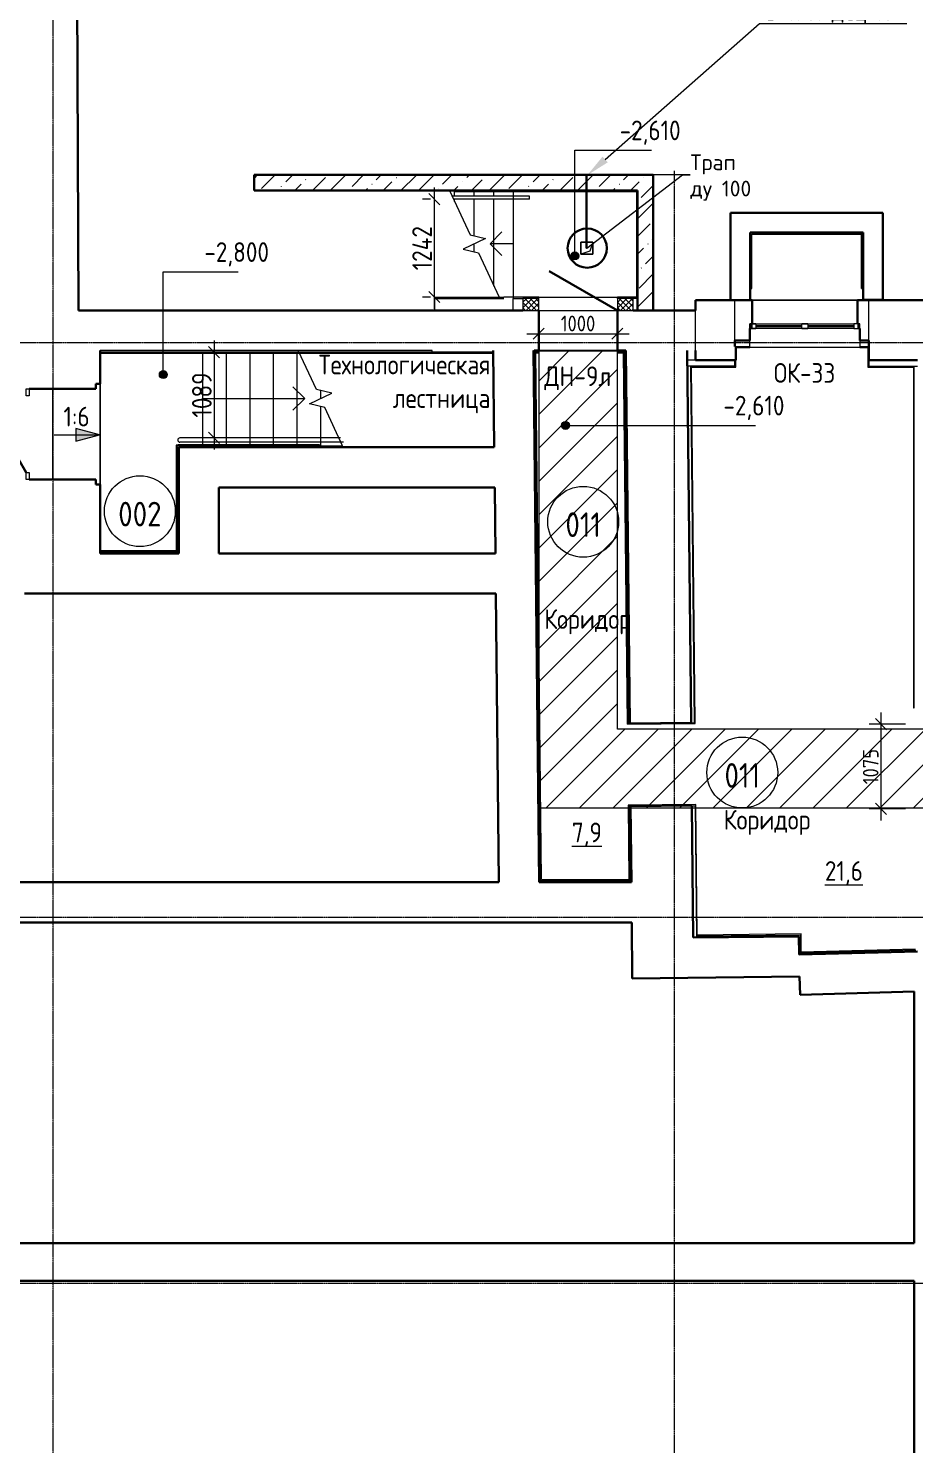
# Model space of a CAD drawing. Header units: millimetres. Extents: x 504091 to 2165846, y 135022 to 442887.
# Drawn here: x 1517966 to 1529232, y 311933 to 329921 of the extents above; entities that cross this region are included whole.
import ezdxf
from ezdxf import colors
from ezdxf.entities.mleader import LeaderData, LeaderLine
from ezdxf.math import Vec2, Vec3

# ---------------------------------------------------------------- set-up
doc = ezdxf.new("R2010")
doc.units = ezdxf.units.MM
doc.linetypes.add('ADSK_Линия сетки', pattern=[25, 20, -2.5, 0, -2.5])
doc.linetypes.add('осеваяX2', pattern=[4, 2.5, -0.5, 0.5, -0.5])
doc.layers.get('Defpoints').update_dxf_attribs({"color": 255})
for name, color, linetype, lineweight in [('!К1', 32, 'Continuous', 30), ('_ Окна', 7, 'Continuous', 30), ('Аннотация', 7, 'Continuous', 9), ('Выноски ВК', 7, 'Continuous', 0), ('Двери', 7, 'Continuous', 20), ('Лестницы', 7, 'Continuous', 18), ('Марки дверей', 7, 'Continuous', 20), ('Марки окон', 7, 'Continuous', 20), ('Марки помещений', 7, 'Continuous', 20), ('Обобщенные модели', 7, 'Continuous', 18), ('Ограждение', 7, 'Continuous', 18), ('Окна', 7, 'Continuous', 18), ('Оси', 165, 'осеваяX2', 13), ('отметки', 7, 'Continuous', 20), ('Пандусы', 7, 'Continuous', 18), ('Перекрытие', 7, 'Continuous', 18), ('размеры', 7, 'Continuous', 9), ('Стены внутренние', 7, 'Continuous', 18), ('Стены наружные', 7, 'Continuous', 18), ('Стены несущие', 7, 'Continuous', 30), ('Стены отделка', 7, 'Continuous', 30), ('Стены штриховка', 7, 'Continuous', 18), ('Стрелки вверх', 7, 'Continuous', 18), ('Узлы', 7, 'Continuous', 18)]:
    doc.layers.add(name, color=color, linetype=linetype, lineweight=lineweight)
doc.layers.add('Линии', color=7, linetype='Continuous', lineweight=9, true_color=0x00a600)
doc.layers.add('Штриховка', color=252, linetype='Continuous')
doc.styles.add('GOST Common', font='GOST_Common.ttf', dxfattribs={"width": 0.9, "height": 350})
doc.styles.add('GOST Common_1', font='GOST_Common.ttf', dxfattribs={"width": 0.9, "height": 250})
doc.styles.add('GOST Common_2', font='GOST_Common.ttf', dxfattribs={"width": 0.9, "height": 200})
doc.styles.add('GOST Common_4', font='GOST_Common.ttf', dxfattribs={"width": 0.9, "height": 200})
doc.styles.add('PDF ISOCPEUR', font='isocpeur.ttf')
doc.dimstyles.new('ADSK_Основной_2_5_мм_Округление_до_1_мм', dxfattribs={"dimscale": 304.8, "dimtxt": 251.428749, "dimasz": 0.463911, "dimexe": 0.492126, "dimexo": 0.492126, "dimgap": 0.098425, "dimtad": 1, "dimdec": 0, "dimdsep": 46, "dimtxsty": 'GOST Common_1', "dimblk1": 'OBLIQUE', "dimblk2": 'OBLIQUE', "dimsah": 1, "dimcen": 0.09, "dimdle": 0.492126, "dimazin": 2, "dimtfac": 1, "dimtdec": 4, "dimtix": 1, "dimtmove": 0, "dimatfit": 3, "dimfxl": 0, "dimtvp": 1, "dimtolj": 1, "dimtzin": 0, "dimlwd": 20, "dimlwe": 20, "dimarcsym": 0})
doc.dimstyles.new('ADSK_Основной_2_мм', dxfattribs={"dimscale": 304.8, "dimtxt": 201.142999, "dimasz": 0.463911, "dimexe": 0.492126, "dimexo": 0.492126, "dimgap": 0.098425, "dimtad": 1, "dimrnd": 0.01, "dimdsep": 46, "dimtxsty": 'GOST Common_4', "dimblk1": 'OBLIQUE', "dimblk2": 'OBLIQUE', "dimsah": 1, "dimcen": 0.09, "dimdle": 0.492126, "dimazin": 2, "dimtfac": 1, "dimtdec": 4, "dimtix": 1, "dimtmove": 0, "dimatfit": 3, "dimfxl": 0, "dimtvp": 1, "dimtolj": 1, "dimtzin": 0, "dimlwd": 20, "dimlwe": 20, "dimarcsym": 0})
pattern_1 = [(45, (1487730.53, 305686.97), (84.18955, 308.69595), [396.875, -79.375, 3.353, -76.022])]
pattern_2 = [(45, (1487730.527, 305686.97), (-35.35534, 35.35534), []), (135, (1487730.527, 305686.97), (-35.35534, -35.35534), [])]

# ---------------------------------------------------------------- blocks, each defined once
blk = doc.blocks.new('GM_Отверстие прямоугольное _в плите_ - Отверстие-1400855-План 1-го этажа')
at = {"layer": 'Обобщенные модели'}
for p, q in [((-75, -75), (-75, 75)), ((-75, 75), (75, 75)), ((75, 75), (-75, 75)), ((-75, 75), (-75, -75)), ((-75, -75), (-37.5, 37.5)), ((-37.5, 37.5), (75, 75)), ((75, 75), (75, -75)), ((75, -75), (75, 75)), ((75, -75), (-75, -75)), ((-75, -75), (75, -75))]:
    blk.add_line(p, q, dxfattribs=at)
for start, end in [(360, 180), (180, 360), (60, 165), (300, 360), (195, 270)]:
    blk.add_arc((0, 0), 2.5, start, end, dxfattribs=at)
blk = doc.blocks.new('_None')
blk = doc.blocks.new('АС_Дверь_Однопольная_Алюминиевая - 1150х2200 алюм ост EIW30 Д12п-6524472-План подвала')
at = {"layer": 'Двери'}
for p, q in [((-450, -420), (-363, -420)), ((-450, -460), (-450, -420)), ((-363, -460), (-450, -460)), ((-363, -420), (-363, -460)), ((613, -420), (700, -420)), ((613, -460), (613, -420)), ((700, -460), (613, -460)), ((700, -420), (700, -460))]:
    blk.add_line(p, q, dxfattribs=at)
at = {"layer": 'Двери', "lineweight": 30}
blk.add_line((613, -460), (-232, -948), dxfattribs=at)
blk = doc.blocks.new('AC_Дверь_Однопольная_Стальная - 1000х2080h ДН-9л-2715197-План подвала')
at = {"layer": 'Двери', "lineweight": 30}
blk.add_line((500, 255), (-366, 755), dxfattribs=at)
blk = doc.blocks.new('окна_rehau_двупольное - 1360х1320Н ОК33-3751932-План подвала')
at = {"layer": '_ Окна', "lineweight": 18}
for p, q in [((-700, -105), (-700, -45)), ((-700, -45), (-624, -45)), ((-624, -105), (-700, -105)), ((-624, -45), (-624, -105)), ((-38, -105), (-38, -45)), ((-38, -45), (38, -45)), ((38, -105), (-38, -105)), ((38, -45), (38, -105)), ((624, -45), (624, -105)), ((700, -45), (624, -45)), ((624, -105), (700, -105)), ((700, -105), (700, -45))]:
    blk.add_line(p, q, dxfattribs=at)
at = {"layer": '_ Окна'}
for p, q in [((-680, -105), (-680, -45)), ((-624, -75), (-38, -75)), ((38, -75), (624, -75)), ((680, -105), (680, -45))]:
    blk.add_line(p, q, dxfattribs=at)
at = {"layer": 'Окна'}
for p, q in [((-700, -45), (-700, -105)), ((-624, -45), (-700, -45)), ((-700, -105), (-624, -105)), ((-624, -45), (-38, -45)), ((-38, -105), (-624, -105)), ((38, -45), (-38, -45)), ((-38, -105), (38, -105)), ((38, -45), (624, -45)), ((624, -105), (38, -105)), ((700, -45), (624, -45)), ((624, -105), (700, -105)), ((700, -105), (700, -45))]:
    blk.add_line(p, q, dxfattribs=at)
blk = doc.blocks.new('Тип верхнего поручня - Верхний поручень_Внутренний_-6935785-План подвала')
at = {"layer": 'Ограждение'}
for p, q in [((35622, 22104), (35640, 22064)), ((36391, 22104), (35622, 22104)), ((36391, 22064), (35640, 22064)), ((36422, 22104), (36391, 22104)), ((36422, 22064), (36391, 22064)), ((36604, 22104), (36422, 22104)), ((36604, 22064), (36422, 22064)), ((36604, 22064), (36604, 22104))]:
    blk.add_line(p, q, dxfattribs=at)
blk = doc.blocks.new('Тип перил - Перила_Внутренний_-6935798-План подвала')
at = {"layer": 'Ограждение'}
for p, q in [((35622, 22104), (35640, 22064)), ((36404, 22104), (35622, 22104)), ((36404, 22064), (35640, 22064)), ((36404, 22064), (36404, 22104))]:
    blk.add_line(p, q, dxfattribs=at)
blk = doc.blocks.new('_Oblique')
at = {"color": 0, "linetype": 'ByBlock', "lineweight": -2}
blk.add_line((-0.5, -0.5), (0.5, 0.5), dxfattribs=at)
blk = doc.blocks.new('*D4248')
at = {"layer": 'Defpoints', "color": 0, "lineweight": 20, "transparency": 16777216}
for p in [(1524453, 326142), (1525453, 326142), (1525453, 326042)]:
    blk.add_point(p, dxfattribs=at)
at = {"layer": 'размеры', "color": 0, "lineweight": 20, "transparency": 16777216}
for p, q in [((1524303, 326042), (1525603, 326042)), ((1524453, 325992), (1524453, 325892)), ((1525453, 325992), (1525453, 325892))]:
    blk.add_line(p, q, dxfattribs=at)
at = {"layer": 'размеры', "color": 0, "lineweight": 20, "transparency": 16777216, "xscale": 141.4, "yscale": 141.4, "zscale": 141.4, "rotation": 180}
blk.add_blockref('_Oblique', (1524453, 326042), dxfattribs=at)
at = {"layer": 'размеры', "color": 0, "lineweight": 20, "transparency": 16777216, "xscale": 141.4, "yscale": 141.4, "zscale": 141.4}
blk.add_blockref('_Oblique', (1525453, 326042), dxfattribs=at)
at = {"layer": 'размеры', "color": 0, "lineweight": 20, "transparency": 16777216, "insert": (1524953, 326172), "char_height": 200, "width": 560.47, "attachment_point": 5, "style": 'GOST Common_4'}
blk.add_mtext('\\A1;1000', dxfattribs=at)
blk = doc.blocks.new('*D4249')
at = {"layer": 'Defpoints', "color": 0, "lineweight": 20, "transparency": 16777216}
for p in [(1529267, 321083), (1528803, 320008), (1529267, 320008)]:
    blk.add_point(p, dxfattribs=at)
at = {"layer": 'размеры', "color": 0, "lineweight": 20, "transparency": 16777216}
for p, q in [((1528803, 321233), (1528803, 319858)), ((1529117, 321083), (1528653, 321083)), ((1529117, 320008), (1528653, 320008))]:
    blk.add_line(p, q, dxfattribs=at)
at = {"layer": 'размеры', "color": 0, "lineweight": 20, "transparency": 16777216, "xscale": 141.4, "yscale": 141.4, "zscale": 141.4}
for p, rotation in [((1528803, 321083), 90), ((1528803, 320008), 270)]:
    blk.add_blockref('_Oblique', p, dxfattribs=dict(at, rotation=rotation))
at = {"layer": 'размеры', "color": 0, "lineweight": 20, "transparency": 16777216, "insert": (1528673, 320545), "char_height": 200, "width": 560.47, "attachment_point": 5, "rotation": 90, "style": 'GOST Common_4'}
blk.add_mtext('\\A1;1075', dxfattribs=at)
blk = doc.blocks.new('*D4277')
at = {"layer": 'Defpoints', "color": 0, "lineweight": 20, "transparency": 16777216}
for p in [(1520427, 325808), (1520327, 324720), (1520427, 324720)]:
    blk.add_point(p, dxfattribs=at)
at = {"layer": 'размеры', "color": 0, "lineweight": 20, "transparency": 16777216}
for p, q in [((1520327, 325958), (1520327, 324570)), ((1520277, 325808), (1520177, 325808)), ((1520277, 324720), (1520177, 324720))]:
    blk.add_line(p, q, dxfattribs=at)
at = {"layer": 'размеры', "color": 0, "lineweight": 20, "transparency": 16777216, "xscale": 141.4, "yscale": 141.4, "zscale": 141.4}
for p, rotation in [((1520327, 325808), 90), ((1520327, 324720), 270)]:
    blk.add_blockref('_Oblique', p, dxfattribs=dict(at, rotation=rotation))
at = {"layer": 'размеры', "color": 0, "lineweight": 20, "transparency": 16777216, "insert": (1520172, 325264), "char_height": 250, "width": 700.59, "attachment_point": 5, "rotation": 90, "style": 'GOST Common_1'}
blk.add_mtext('\\A1;1089', dxfattribs=at)
blk = doc.blocks.new('*D4278')
at = {"layer": 'Defpoints', "color": 0, "lineweight": 20, "transparency": 16777216}
for p in [(1523226, 327751), (1523126, 326508), (1523226, 326508)]:
    blk.add_point(p, dxfattribs=at)
at = {"layer": 'размеры', "color": 0, "lineweight": 20, "transparency": 16777216}
for p, q in [((1523126, 327901), (1523126, 326358)), ((1523076, 327751), (1522976, 327751)), ((1523076, 326508), (1522976, 326508))]:
    blk.add_line(p, q, dxfattribs=at)
at = {"layer": 'размеры', "color": 0, "lineweight": 20, "transparency": 16777216, "xscale": 141.4, "yscale": 141.4, "zscale": 141.4}
for p, rotation in [((1523126, 327751), 90), ((1523126, 326508), 270)]:
    blk.add_blockref('_Oblique', p, dxfattribs=dict(at, rotation=rotation))
at = {"layer": 'размеры', "color": 0, "lineweight": 20, "transparency": 16777216, "insert": (1522971, 327129), "char_height": 250, "width": 726.16, "attachment_point": 5, "rotation": 90, "style": 'GOST Common_1'}
blk.add_mtext('\\A1;1242', dxfattribs=at)
blk = doc.blocks.new('оси')
at = {"layer": 'Оси', "linetype": 'ADSK_Линия сетки'}
for p, q in [((37050, -2196.5), (37050, 46378)), ((44950, -2540.7), (44950, 24580.2)), ((-3614.3, 22400), (62615.4, 22400)), ((-3614.3, 15100), (62615.4, 15100)), ((-3614.3, 10450), (62615.4, 10450))]:
    blk.add_line(p, q, dxfattribs=at)

msp = doc.modelspace()

# ---------------------------------------------------------------- hatches: boundary and pattern name
at = {"layer": 'отметки'}
h = msp.add_hatch(color=256, dxfattribs=at)
edge = h.paths.add_edge_path()
edge.add_arc((1524912.4155, 327030.7946), 50, 0, 360)
h = msp.add_hatch(color=256, dxfattribs=at)
edge = h.paths.add_edge_path()
edge.add_arc((1519681.2892, 325523.2881), 50, 0, 360)
h = msp.add_hatch(color=256, dxfattribs=at)
edge = h.paths.add_edge_path()
edge.add_arc((1524793.6144, 324877.4848), 50, 0, 360)
at = {"layer": 'размеры'}
msp.add_hatch(color=256, dxfattribs=at).paths.add_polyline_path([(1518869.8339, 324758.1908), (1518569.8339, 324838.5756), (1518569.8339, 324677.806)])
at = {"layer": 'Стены внутренние', "lineweight": 9}
h = msp.add_hatch(dxfattribs=at)
h.set_pattern_fill('FP_6', color=256, style=0, pattern_type=2)
h.set_pattern_definition(pattern_1)
h.paths.add_polyline_path([(1524134.8976, 327860.513), (1525909.8976, 327860.513), (1525909.8976, 328060.513), (1520834.8976, 328060.513), (1520834.8976, 327860.513)])
h = msp.add_hatch(dxfattribs=at)
h.set_pattern_fill('FP_6', color=256, style=0, pattern_type=2)
h.set_pattern_definition(pattern_1)
h.paths.add_polyline_path([(1525909.8976, 327191.6533), (1525909.8976, 327860.513), (1525709.8976, 327860.513), (1525709.8976, 327191.6533)])
h = msp.add_hatch(dxfattribs=at)
h.set_pattern_fill('FP_7', color=256, style=0, pattern_type=2)
h.set_pattern_definition([(45, (1487730.53, 305686.97), (84.19025, 308.69666), [396.875, -79.375, 3.353, -76.022])])
h.paths.add_polyline_path([(1525709.8976, 326338.2899), (1525909.8976, 326338.2899), (1525909.8976, 327191.6533), (1525709.8976, 327191.6533), (1525709.8976, 326488.2899)])
at = {"layer": 'Стены наружные', "true_color": 0x6b6b6b}
msp.add_hatch(color=251, dxfattribs=at).paths.add_polyline_path([(1524010.8606, 326488.2899), (1524010.8606, 326508.2899), (1523134.8976, 326508.2899), (1523134.8976, 326488.2899), (1523959.4997, 326488.2899)])
h = msp.add_hatch(color=251, dxfattribs=at)
h.paths.add_polyline_path([(1525709.8576, 326488.2899), (1525709.8976, 326488.2899), (1525709.8576, 326508.2899), (1525453.3689, 326508.2899), (1525453.3689, 326488.2899), (1525699.8976, 326488.2899)])
h.paths.add_polyline_path([(1524452.3806, 326488.2899), (1524453.3689, 326488.7496), (1524452.3806, 326508.2899), (1524134.8976, 326508.2899), (1524134.8976, 326488.2899), (1524384.9825, 326488.2899)])
h = msp.add_hatch(color=251, dxfattribs=at)
h.paths.add_polyline_path([(1527141.0276, 326468.2899), (1527166.0276, 326468.2899), (1527166.0276, 326473.2899), (1527141.0276, 326473.2899)])
h.paths.add_polyline_path([(1528576.0276, 326468.2899), (1528576.0276, 326473.2899), (1528506.0276, 326473.2899), (1528506.0276, 326468.2899), (1528541.0276, 326468.2899)])
at = {"layer": 'Узлы', "lineweight": 9}
h = msp.add_hatch(dxfattribs=at)
h.set_pattern_fill('FP_8', color=252, style=0, pattern_type=2)
h.set_pattern_definition([(45, (1487730.53, 305686.97), (-212.132, 212.132), [])])
h.paths.add_polyline_path([(1524996.8349, 320019.4885), (1535698.3629, 320019.4885), (1535698.3629, 340658.9226), (1534698.3629, 340658.9226), (1534698.3629, 321019.4885), (1525453.3689, 321019.4885), (1525453.3689, 325819.4885), (1524453.3689, 325819.4885), (1524453.3689, 320019.4885), (1524487.1226, 320019.4885)])
h = msp.add_hatch(dxfattribs=at)
h.set_pattern_fill('FP_11', color=256, style=0, pattern_type=2)
h.set_pattern_definition(pattern_2)
h.paths.add_polyline_path([(1524253.3689, 326338.2899), (1524453.3689, 326338.2899), (1524452.3806, 326488.2899), (1524253.3689, 326488.2899), (1524253.3689, 326395.7215)])
h = msp.add_hatch(dxfattribs=at)
h.set_pattern_fill('FP_11', color=256, style=0, pattern_type=2)
h.set_pattern_definition(pattern_2)
h.paths.add_polyline_path([(1525653.3689, 326338.2899), (1525653.3689, 326488.2899), (1525453.3689, 326488.2899), (1525453.3689, 326338.2899), (1525562.1032, 326338.2899)])

# ---------------------------------------------------------------- linework, layer by layer
at = {"layer": '!К1'}
msp.add_lwpolyline([(1525062.1933, 327128.1961), (1525062.1933, 328060.513)], dxfattribs=at)
at = {"color": 1, "lineweight": 30}
msp.add_circle((1525069.6081, 327130.049), 249.0868, dxfattribs=at)
at = {"layer": 'Лестницы'}
for p, q in [((1523384.8976, 327860.513), (1523319.6216, 327860.513)), ((1523319.6216, 327860.513), (1523582.0703, 327297.69)), ((1523384.8976, 327790.513), (1523384.8976, 327860.513)), ((1523384.8976, 327790.513), (1523384.8976, 327860.513)), ((1523634.8976, 327858.2899), (1523634.8976, 327860.513)), ((1523634.8976, 327858.2899), (1523634.8976, 327860.513)), ((1523634.8976, 327790.513), (1523634.8976, 327848.2899)), ((1523634.8976, 327790.513), (1523634.8976, 327848.2899)), ((1523884.8976, 327858.2899), (1523884.8976, 327860.513)), ((1523884.8976, 327858.2899), (1523884.8976, 327860.513)), ((1523884.8976, 327790.513), (1523884.8976, 327848.2899)), ((1523884.8976, 327790.513), (1523884.8976, 327848.2899)), ((1524134.8976, 327858.2899), (1524134.8976, 327860.513)), ((1524134.8976, 327858.2899), (1524134.8976, 327860.513)), ((1524134.8976, 327790.513), (1524134.8976, 327848.2899)), ((1524134.8976, 327790.513), (1524134.8976, 327848.2899)), ((1523384.8976, 327720.5282), (1523384.8976, 327750.513)), ((1523384.8976, 327720.5282), (1523384.8976, 327750.513)), ((1523634.8976, 327284.8513), (1523634.8976, 327750.513)), ((1523634.8976, 327284.8513), (1523634.8976, 327750.513)), ((1523884.8976, 326648.2748), (1523884.8976, 327750.513)), ((1523884.8976, 326648.2748), (1523884.8976, 327750.513)), ((1524134.8976, 326508.2899), (1524134.8976, 327750.513)), ((1524134.8976, 326508.2899), (1524134.8976, 327750.513)), ((1523776.5082, 327250.4356), (1523493.287, 327118.3674)), ((1523582.0703, 327297.69), (1523776.5082, 327250.4356)), ((1523493.287, 327118.3674), (1523687.7248, 327071.113)), ((1523634.8976, 327083.9517), (1523634.8976, 327184.4015)), ((1523634.8976, 327083.9517), (1523634.8976, 327184.4015)), ((1523687.7248, 327071.113), (1523950.1736, 326508.2899)), ((1524134.8976, 326508.2899), (1524010.8606, 326508.2899)), ((1520180.211, 325796.2899), (1520180.211, 324631.9658)), ((1520180.211, 325796.2899), (1520180.211, 324631.9658)), ((1520480.211, 325796.2899), (1520480.211, 324631.9658)), ((1520480.211, 325796.2899), (1520480.211, 324631.9658)), ((1520780.211, 325796.2899), (1520780.211, 324631.9658)), ((1520780.211, 325796.2899), (1520780.211, 324631.9658)), ((1521080.211, 325796.2899), (1521080.211, 324631.9658)), ((1521080.211, 325796.2899), (1521080.211, 324631.9658)), ((1521380.211, 325796.2899), (1521380.211, 324631.9658)), ((1521380.211, 325796.2899), (1521380.211, 324631.9658)), ((1521627.3837, 325333.2543), (1521400.4264, 325819.9658)), ((1521538.6004, 325153.9317), (1521821.8216, 325285.9999)), ((1521821.8216, 325285.9999), (1521627.3837, 325333.2543)), ((1521680.211, 325320.4156), (1521680.211, 325219.9658)), ((1521680.211, 325320.4156), (1521680.211, 325219.9658)), ((1521733.0383, 325106.6773), (1521538.6004, 325153.9317)), ((1521680.211, 325119.516), (1521680.211, 324619.9658)), ((1521680.211, 325119.516), (1521680.211, 324619.9658)), ((1521959.9956, 324619.9658), (1521733.0383, 325106.6773)), ((1521665.211, 324619.9658), (1521680.211, 324619.9658)), ((1521680.211, 324619.9658), (1521959.9956, 324619.9658))]:
    msp.add_line(p, q, dxfattribs=at)
at = {"layer": 'Линии', "color": 7, "lineweight": 18}
for p, q in [((1524453.3689, 326488.2899), (1524253.3689, 326488.2899)), ((1524253.3689, 326488.2899), (1524253.3689, 326338.2899)), ((1524253.3689, 326338.2899), (1524453.3689, 326338.2899)), ((1524453.3689, 326338.2899), (1524453.3689, 326488.2899)), ((1525653.3689, 326488.2899), (1525453.3689, 326488.2899)), ((1525453.3689, 326488.2899), (1525453.3689, 326338.2899)), ((1525453.3689, 326338.2899), (1525653.3689, 326338.2899)), ((1525653.3689, 326338.2899), (1525653.3689, 326488.2899)), ((1521932.8466, 324719.5379), (1519892.8466, 324719.5379)), ((1521972.8466, 324664.9658), (1519892.8466, 324664.9658))]:
    msp.add_line(p, q, dxfattribs=at)
at = {"layer": 'Линии', "color": 7}
for p, q in [((1525453.3689, 325819.4885), (1524453.3689, 325819.4885)), ((1524453.3689, 325819.4885), (1524453.3689, 320019.4885)), ((1525453.3689, 321019.4885), (1525453.3689, 325819.4885)), ((1529770.1227, 321019.4885), (1525453.3689, 321019.4885)), ((1524453.3689, 320019.4885), (1529627.6954, 320019.4885))]:
    msp.add_line(p, q, dxfattribs=at)
for centre in [(1519384.0478, 323788.6454), (1525018.7522, 323654.1052), (1527040.5322, 320469.4885)]:
    msp.add_circle(centre, 450, dxfattribs=at)
at = {"layer": 'Линии', "color": 7, "lineweight": 18}
msp.add_arc((1519892.8466, 324692.2519), 27.2861, 90, 270, dxfattribs=at)
at = {"layer": 'отметки', "lineweight": 20}
for p, q in [((1524912.4155, 328373.3251), (1525888.8013, 328373.3251)), ((1524912.4155, 327030.7946), (1524912.4155, 328373.3251)), ((1519681.2892, 326827.8982), (1520631.9353, 326827.8982)), ((1519681.2892, 325523.2881), (1519681.2892, 326827.8982)), ((1524793.6144, 324877.4848), (1526951.3904, 324877.4848)), ((1526951.3904, 324877.4848), (1527208.2685, 324877.4848))]:
    msp.add_line(p, q, dxfattribs=at)
at = {"layer": 'отметки'}
for centre in [(1524912.4155, 327030.7946), (1519681.2892, 325523.2881), (1524793.6144, 324877.4848)]:
    msp.add_circle(centre, 50, dxfattribs=at)
at = {"layer": 'Пандусы'}
for p, q in [((1518277.8162, 324191.9719), (1518277.8162, 325341.9719)), ((1518877.8162, 324128.9719), (1518877.8162, 325404.9719))]:
    msp.add_line(p, q, dxfattribs=at)
at = {"layer": 'Перекрытие'}
for p, q in [((1524453.3689, 326508.2899), (1525453.3689, 326508.2899)), ((1518877.8162, 325404.9719), (1518877.8162, 324128.9719))]:
    msp.add_line(p, q, dxfattribs=at)
at = {"layer": 'размеры', "lineweight": 20}
msp.add_line((1518292.6063, 324758.1908), (1518869.8339, 324758.1908), dxfattribs=at)
at = {"layer": 'размеры'}
for p, q in [((1518869.8339, 324758.1908), (1518569.8339, 324838.5756)), ((1518569.8339, 324838.5756), (1518569.8339, 324677.806)), ((1518569.8339, 324677.806), (1518869.8339, 324758.1908))]:
    msp.add_line(p, q, dxfattribs=at)
at = {"layer": 'Стены внутренние'}
for p, q in [((1524453.3689, 326338.2899), (1525453.3689, 326338.2899)), ((1527166.0276, 326468.2899), (1528506.0276, 326468.2899)), ((1525453.3689, 325828.2899), (1524453.3689, 325828.2899)), ((1526957.3806, 325878.2899), (1526947.3806, 325878.2899))]:
    msp.add_line(p, q, dxfattribs=at)
at = {"layer": 'Стены наружные'}
for p, q in [((1527166.0276, 326473.2899), (1528506.0276, 326473.2899)), ((1528536.0276, 325868.2899), (1527136.0276, 325868.2899))]:
    msp.add_line(p, q, dxfattribs=at)
at = {"layer": 'Стены несущие'}
for p, q in [((1518602.0323, 326338.2899), (1518550.8508, 341853.4401)), ((1525909.8976, 328060.513), (1520834.8976, 328060.513)), ((1520834.8976, 328060.513), (1520834.8976, 327860.513)), ((1525909.8976, 328060.513), (1525909.8976, 326338.2899)), ((1520834.8976, 327860.513), (1525709.8976, 327860.513)), ((1525709.8976, 326338.2899), (1525709.8976, 327860.513)), ((1526891.0276, 327578.2899), (1526891.0276, 326468.2899)), ((1528826.0276, 327578.2899), (1526891.0276, 327578.2899)), ((1528826.0276, 326473.2899), (1528826.0276, 327578.2899)), ((1527141.0276, 326468.2899), (1527141.0276, 327328.2899)), ((1527141.0276, 327328.2899), (1528576.0276, 327328.2899)), ((1528576.0276, 326473.2899), (1528576.0276, 327328.2899)), ((1518602.0323, 326338.2899), (1524253.3689, 326338.2899)), ((1524453.3689, 325828.2899), (1524453.3689, 326338.2899)), ((1525453.3689, 325828.2899), (1525453.3689, 326338.2899)), ((1526447.3806, 326338.2899), (1525653.3689, 326338.2899)), ((1527166.0276, 326468.2899), (1526447.3806, 326468.2899)), ((1526447.3806, 326468.2899), (1526447.3806, 326338.2899)), ((1527166.0276, 326168.2899), (1527166.0276, 326468.2899)), ((1528506.0276, 326468.2899), (1528506.0276, 326168.2899)), ((1533102.1616, 326468.2899), (1528506.0276, 326468.2899)), ((1528576.0276, 326473.2899), (1528826.0276, 326473.2899)), ((1526947.3806, 325878.2899), (1526947.3806, 325958.2899)), ((1526947.3806, 325958.2899), (1527136.0276, 325958.2899)), ((1527136.0276, 325958.2899), (1527136.0276, 326108.2899)), ((1528536.0276, 326108.2899), (1528536.0276, 325958.2899)), ((1528647.3806, 325958.2899), (1528536.0276, 325958.2899)), ((1528647.3806, 325958.2899), (1528647.3806, 325708.2899)), ((1518877.8162, 325404.9719), (1518877.8162, 325828.2899)), ((1523874.9531, 325828.2899), (1523888.1454, 324599.9658)), ((1524457.5098, 319075.3101), (1524384.9825, 325828.2899)), ((1524453.3689, 325828.2899), (1524394.9831, 325828.2899)), ((1525562.1032, 325828.2899), (1525453.3689, 325828.2899)), ((1525610.2655, 321093.4011), (1525562.1032, 325828.2899)), ((1526342.1436, 325828.2899), (1526390.2251, 321101.3347)), ((1526447.3806, 325828.2899), (1526447.3806, 325708.2899)), ((1526957.3806, 325708.2899), (1526957.3806, 325878.2899)), ((1526447.3806, 325708.2899), (1526957.3806, 325708.2899)), ((1528647.3806, 325708.2899), (1529266.9284, 325708.2899)), ((1517977.8162, 325341.9719), (1518824.8162, 325341.9719)), ((1518824.8162, 325341.9719), (1518824.8162, 325404.9719)), ((1518824.8162, 325404.9719), (1518877.8162, 325404.9719)), ((1523888.1454, 324599.9658), (1519878.2794, 324599.9658)), ((1519878.2794, 323252.5877), (1519878.2794, 324599.9658)), ((1518824.8162, 324191.9719), (1517977.8162, 324191.9719)), ((1518824.8162, 324128.9719), (1518824.8162, 324191.9719)), ((1518877.8162, 324128.9719), (1518824.8162, 324128.9719)), ((1518877.8162, 324128.9719), (1518877.8162, 323252.5877)), ((1520388.2794, 323252.5877), (1520388.2794, 324089.9658)), ((1520388.2794, 324089.9658), (1523893.6228, 324089.9658)), ((1523893.6228, 324089.9658), (1523902.6163, 323252.5877)), ((1519878.2794, 323252.5877), (1518877.8162, 323252.5877)), ((1523902.6163, 323252.5877), (1520388.2794, 323252.5877)), ((1517917.8162, 322742.5877), (1523908.0937, 322742.5877)), ((1523908.0937, 322742.5877), (1523947.4804, 319075.3101)), ((1525610.2655, 321093.4011), (1526390.2251, 321101.3347)), ((1525620.9453, 320043.4554), (1526400.9049, 320051.389)), ((1525620.9453, 320043.4554), (1525630.793, 319075.3101)), ((1526417.9732, 318373.3894), (1526400.9049, 320051.389)), ((1523947.4804, 319075.3101), (1498545.5267, 319075.3101)), ((1525630.793, 319075.3101), (1524457.5098, 319075.3101)), ((1495378.6611, 318565.3101), (1525635.9807, 318565.3101)), ((1525635.9807, 318565.3101), (1525643.2105, 317854.5334)), ((1527761.0768, 318388.6846), (1526417.9732, 318373.3894)), ((1527763.7117, 318157.3069), (1527761.0768, 318388.6846)), ((1529266.9284, 318197.4683), (1527763.7117, 318157.3069)), ((1525643.2105, 317854.5334), (1527768.5175, 317878.7363)), ((1527768.5175, 317878.7363), (1527774.6976, 317647.4184)), ((1527774.6976, 317647.4184), (1529227.2597, 317686.2265)), ((1529227.2597, 317686.2265), (1529227.2597, 314492.1811)), ((1529227.2597, 314492.1811), (1495378.6611, 314492.1811)), ((1495378.6611, 314012.1811), (1529227.2597, 314012.1811)), ((1529227.2597, 314012.1811), (1529227.2597, 308165.2035))]:
    msp.add_line(p, q, dxfattribs=at)
at = {"layer": 'Стены отделка', "lineweight": 9}
for p, q in [((1525709.8976, 327858.2899), (1523384.8976, 327858.2899)), ((1523384.8976, 327858.2899), (1523384.8976, 327848.2899)), ((1523384.8976, 327848.2899), (1525699.8976, 327848.2899)), ((1525699.8976, 326508.2899), (1525699.8976, 327848.2899)), ((1527161.0276, 326618.2899), (1527161.0276, 327308.2899)), ((1527161.0276, 327308.2899), (1528556.0276, 327308.2899)), ((1528556.0276, 326618.2899), (1528556.0276, 327328.2899)), ((1523134.8976, 326338.2899), (1523134.8976, 326508.2899)), ((1523134.8976, 326508.2899), (1524010.8606, 326508.2899)), ((1524453.3689, 326508.2899), (1524134.8976, 326508.2899)), ((1524134.8976, 326488.2899), (1524134.8976, 326508.2899)), ((1524453.3689, 326488.2899), (1524453.3689, 326508.2899)), ((1525709.8976, 326508.2899), (1525453.3689, 326508.2899)), ((1525453.3689, 326488.2899), (1525453.3689, 326508.2899)), ((1527141.0276, 326618.2899), (1527161.0276, 326618.2899)), ((1528556.0276, 326618.2899), (1528576.0276, 326618.2899)), ((1523134.8976, 326488.2899), (1524010.8606, 326488.2899)), ((1524129.8976, 326338.2899), (1524129.8976, 326488.2899)), ((1524129.8976, 326488.2899), (1524253.3689, 326488.2899)), ((1525709.8976, 326488.2899), (1525653.3689, 326488.2899)), ((1527166.0276, 326473.2899), (1527141.0276, 326473.2899)), ((1527166.0276, 326468.2899), (1527166.0276, 326473.2899)), ((1528576.0276, 326473.2899), (1528506.0276, 326473.2899)), ((1528506.0276, 326473.2899), (1528506.0276, 326468.2899)), ((1528576.0276, 326468.2899), (1528576.0276, 326473.2899)), ((1527136.0276, 325868.2899), (1527136.0276, 325958.2899)), ((1528536.0276, 325958.2899), (1528536.0276, 325868.2899)), ((1523097.8162, 325828.2899), (1518877.8162, 325828.2899)), ((1523875.1679, 325808.2899), (1518877.8162, 325808.2899)), ((1518889.8162, 325404.9719), (1518889.8162, 325796.2899)), ((1518889.8162, 325796.2899), (1523875.2968, 325796.2899)), ((1523097.8162, 325808.2899), (1523097.8162, 325828.2899)), ((1524384.9825, 325828.2899), (1524404.9814, 325828.5047)), ((1524394.9831, 325828.2899), (1524394.9831, 325808.2899)), ((1524394.9831, 325808.2899), (1524415.1991, 325808.2899)), ((1524477.2961, 319095.3197), (1524404.9814, 325828.5047)), ((1524487.1226, 319111.5278), (1524415.3065, 325798.2899)), ((1524415.3065, 325798.2899), (1524453.3689, 325798.2899)), ((1524453.3689, 325828.2899), (1524453.3689, 325798.2899)), ((1525453.3689, 325828.2899), (1525453.3689, 325798.2899)), ((1525453.3689, 325798.2899), (1525532.4068, 325798.2899)), ((1525580.3687, 321083.0965), (1525532.4068, 325798.2899)), ((1525542.3056, 325808.2899), (1525562.1032, 325808.2899)), ((1525542.3056, 325808.2899), (1525542.4073, 325798.2899)), ((1525562.3066, 325808.2922), (1525542.3077, 325808.0888)), ((1525562.1032, 325828.2899), (1525562.1032, 325808.2899)), ((1526957.3806, 325868.2899), (1527136.0276, 325868.2899)), ((1528536.0276, 325868.2899), (1528637.3806, 325868.2899)), ((1528637.3806, 325868.2899), (1528637.3806, 325618.2899)), ((1526447.3806, 325708.2899), (1526343.3642, 325708.2899)), ((1526343.3642, 325708.2899), (1526343.3642, 325628.2899)), ((1526947.3806, 325628.2899), (1526343.3642, 325628.2899)), ((1526384.1758, 325628.706), (1526344.1778, 325628.2992)), ((1526344.1778, 325628.2992), (1526390.2251, 321101.3347)), ((1526384.1758, 325628.706), (1526430.2231, 321101.7415)), ((1526440.2225, 321101.8433), (1526394.2822, 325618.2899)), ((1526394.2822, 325618.2899), (1526957.3806, 325618.2899)), ((1526957.3806, 325618.2899), (1526957.3806, 325708.2899)), ((1528637.3806, 325618.2899), (1529216.9284, 325618.2899)), ((1529216.9284, 325618.2899), (1529216.9284, 321290.2947)), ((1529226.9284, 325628.2899), (1529266.9284, 325628.2899)), ((1529226.9284, 321290.2947), (1529226.9284, 325628.2899)), ((1518877.8162, 325404.9719), (1518889.8162, 325404.9719)), ((1519858.2794, 324625.9658), (1519846.2794, 324625.9658)), ((1519846.2794, 324625.9658), (1519846.2794, 323272.5877)), ((1519858.2794, 323272.5877), (1519858.2794, 324625.9658)), ((1519858.2794, 324619.9658), (1521665.211, 324619.9658)), ((1521665.211, 324631.9658), (1519868.2794, 324631.9658)), ((1519868.2794, 324631.9658), (1519868.2794, 324619.9658)), ((1521286.5323, 324631.9658), (1521286.5323, 324619.9658)), ((1521665.211, 324599.9658), (1521665.211, 324631.9658)), ((1518889.8162, 324128.9719), (1518877.8162, 324128.9719)), ((1518889.8162, 323284.5877), (1518889.8162, 324128.9719)), ((1518877.8162, 323272.5877), (1519878.2794, 323272.5877)), ((1519878.2794, 323284.5877), (1518889.8162, 323284.5877)), ((1529216.9284, 321290.2947), (1529226.9284, 321290.2947)), ((1526430.2231, 321101.7415), (1525590.2665, 321093.1977)), ((1526440.3242, 321091.8438), (1526440.2225, 321101.8433)), ((1525580.3687, 321083.0965), (1526440.3242, 321091.8438)), ((1525610.2915, 321090.8379), (1525590.2926, 321090.6345)), ((1525610.2915, 321090.8379), (1525610.2655, 321093.4011)), ((1526450.8006, 320061.8971), (1525590.8451, 320053.1498)), ((1525590.8451, 320053.1498), (1525600.4643, 319107.4742)), ((1525600.9463, 320043.252), (1526440.9029, 320051.7959)), ((1525600.9724, 320040.6888), (1525600.9463, 320043.252)), ((1525620.9714, 320040.8923), (1525600.9724, 320040.6888)), ((1526440.9948, 320042.7626), (1526400.9968, 320042.3558)), ((1526400.9968, 320042.3558), (1526417.9732, 318373.3894)), ((1526440.9029, 320051.7959), (1526457.9711, 318373.7963)), ((1526467.6648, 318403.9573), (1526450.8006, 320061.8971)), ((1524457.2972, 319095.105), (1524477.2961, 319095.3197)), ((1524477.229, 319101.5638), (1525630.9276, 319097.3632)), ((1524477.4003, 319101.5631), (1524477.3275, 319081.5633)), ((1524477.3275, 319081.5633), (1525630.8548, 319077.3634)), ((1525600.4643, 319107.4742), (1524487.1226, 319111.5278)), ((1525610.7671, 319077.7577), (1525610.4652, 319107.4378)), ((1525630.7661, 319077.9611), (1525610.7671, 319077.7577)), ((1525630.8548, 319077.3634), (1525630.9276, 319097.3632)), ((1526457.7672, 318393.8439), (1527781.0768, 318408.9137)), ((1527791.0768, 318419.0282), (1526467.6648, 318403.9573)), ((1527781.0768, 318177.7779), (1527781.0768, 318408.9137)), ((1527791.0768, 318188.0487), (1527791.0768, 318419.0282)), ((1526417.9732, 318373.3894), (1526457.9711, 318373.7963)), ((1526457.9552, 318393.846), (1526458.1829, 318373.8473)), ((1527761.0768, 318388.6846), (1527761.0768, 318157.2365)), ((1529236.9284, 318226.6775), (1527791.0768, 318188.0487)), ((1527761.0768, 318157.2365), (1527763.7117, 318157.3069))]:
    msp.add_line(p, q, dxfattribs=at)
at = {"layer": 'Стены штриховка'}
for p, q in [((1526447.3806, 325828.2899), (1526447.3806, 326338.2899)), ((1526947.3806, 325958.2899), (1526947.3806, 326468.2899)), ((1528647.3806, 325958.2899), (1528647.3806, 326468.2899)), ((1518887.8162, 325404.9719), (1518887.8162, 325798.2899)), ((1518887.8162, 325798.2899), (1523875.2753, 325798.2899)), ((1524415.1991, 325808.2899), (1524453.3689, 325808.2899)), ((1525453.3689, 325808.2899), (1525542.3056, 325808.2899)), ((1525590.2926, 321090.6345), (1525542.4073, 325798.2899)), ((1526957.3806, 325878.2899), (1527136.0276, 325878.2899)), ((1528536.0276, 325878.2899), (1528647.3806, 325878.2899)), ((1526947.3806, 325628.2899), (1526947.3806, 325708.2899)), ((1528647.3806, 325708.2899), (1528647.3806, 325628.2899)), ((1528647.3806, 325628.2899), (1529226.9284, 325628.2899)), ((1519848.2794, 324625.9658), (1519848.2794, 323272.5877)), ((1521665.211, 324629.9658), (1519868.2794, 324629.9658)), ((1518887.8162, 323282.5877), (1518887.8162, 324128.9719)), ((1519878.2794, 323282.5877), (1518887.8162, 323282.5877)), ((1525600.9724, 320040.6888), (1525610.4652, 319107.4378)), ((1527781.0768, 318177.7779), (1529246.9284, 318216.9411))]:
    msp.add_line(p, q, dxfattribs=at)
at = {"layer": 'Стрелки вверх'}
for p, q in [((1523834.8976, 327184.4015), (1523984.8976, 327334.4015)), ((1523884.8976, 327184.4015), (1523834.8976, 327184.4015)), ((1523834.8976, 327184.4015), (1523984.8976, 327034.4015)), ((1524134.8976, 327184.4015), (1523884.8976, 327184.4015)), ((1521480.211, 325219.9658), (1521330.211, 325369.9658)), ((1520180.211, 325219.9658), (1520480.211, 325219.9658)), ((1520480.211, 325219.9658), (1520780.211, 325219.9658)), ((1520780.211, 325219.9658), (1521080.211, 325219.9658)), ((1521080.211, 325219.9658), (1521380.211, 325219.9658)), ((1521480.211, 325219.9658), (1521330.211, 325069.9658)), ((1521380.211, 325219.9658), (1521480.211, 325219.9658))]:
    msp.add_line(p, q, dxfattribs=at)

# ---------------------------------------------------------------- block references
at = {"layer": 'Двери', "color": 8, "true_color": 0x7f7f7f}
msp.add_blockref('AC_Дверь_Однопольная_Стальная - 1000х2080h ДН-9л-2715197-План подвала', (1524953.3689, 326083.2899), dxfattribs=at)
at = {"layer": 'Двери', "rotation": 270}
msp.add_blockref('АС_Дверь_Однопольная_Алюминиевая - 1150х2200 алюм ост EIW30 Д12п-6524472-План подвала', (1518397.8162, 324891.9719), dxfattribs=at)
at = {"layer": 'Обобщенные модели', "rotation": 180}
msp.add_blockref('GM_Отверстие прямоугольное _в плите_ - Отверстие-1400855-План 1-го этажа', (1525064.6933, 327128.1961), dxfattribs=at)
at = {"layer": 'Ограждение'}
for name in ['Тип верхнего поручня - Верхний поручень_Внутренний_-6935785-План подвала', 'Тип перил - Перила_Внутренний_-6935798-План подвала']:
    msp.add_blockref(name, (1487730.5267, 305686.9719), dxfattribs=at)
at = {"layer": 'Окна'}
msp.add_blockref('окна_rehau_двупольное - 1360х1320Н ОК33-3751932-План подвала', (1527836.0276, 326213.2899), dxfattribs=at)
at = {"layer": 'Штриховка'}
msp.add_blockref('оси', (1481230.092, 303531.9719), dxfattribs=at)

# ---------------------------------------------------------------- texts
at = {"layer": 'Аннотация', "lineweight": 9, "char_height": 312.5, "width": 520.211119, "attachment_point": 5, "line_spacing_factor": 1.022766, "style": 'GOST Common'}
for s, insert in [('002', (1519384.0478, 323751.6973)), ('011', (1525018.7522, 323617.1571)), ('011', (1527040.5322, 320432.5404))]:
    msp.add_mtext(s, dxfattribs=dict(at, insert=insert))
at = {"layer": 'Марки дверей', "lineweight": 9, "insert": (1524949.7615, 325476.2382), "char_height": 250, "width": 869.4, "attachment_point": 5, "line_spacing_factor": 1.022766, "style": 'GOST Common_2'}
msp.add_mtext('\\pt450,900,1350,1800,2250,2700,3150,3600,4050,4500,4950,5400,5850,6300,6750,7200,7650,8100,8550,9000,9450,9900,10350,10800,11250,11700,12150,12600,13050,13500,13950,14400;ДН-9л', dxfattribs=at)
at = {"layer": 'Марки окон', "lineweight": 9, "insert": (1527832.4202, 325543.9962), "char_height": 250, "width": 845.1, "attachment_point": 5, "line_spacing_factor": 1.022766, "style": 'GOST Common_2'}
msp.add_mtext('\\pt450,900,1350,1800,2250,2700,3150,3600,4050,4500,4950,5400,5850,6300,6750,7200,7650,8100,8550,9000,9450,9900,10350,10800,11250,11700,12150,12600,13050,13500,13950,14400;ОК-33', dxfattribs=at)
at = {"layer": 'Марки помещений', "lineweight": 9, "char_height": 250, "line_spacing_factor": 1.022766, "style": 'GOST Common_2'}
for s, insert, width, attachment_point in [('\\pt450,900,1350,1800,2250,2700,3150,3600,4050,4500,4950,5400,5850,6300,6750,7200,7650,8100,8550,9000,9450,9900,10350,10800,11250,11700,12150,12600,13050,13500,13950,14400;Технологическая\\Pлестница', (1523839.8672, 325775.8347), 3845.7, 3), ('\\pt450,900,1350,1800,2250,2700,3150,3600,4050,4500,4950,5400,5850,6300,6750,7200,7650,8100,8550,9000,9450,9900,10350,10800,11250,11700,12150,12600,13050,13500,13950,14400;Коридор', (1525074.1284, 322384.1859), 1149.3, 5), ('\\pt450,900,1350,1800,2250,2700,3150,3600,4050,4500,4950,5400,5850,6300,6750,7200,7650,8100,8550,9000,9450,9900,10350,10800,11250,11700,12150,12600,13050,13500,13950,14400;Коридор', (1527354.7118, 319835.4996), 1149.3, 5), ('\\pt450,900,1350,1800,2250,2700,3150,3600,4050,4500,4950,5400,5850,6300,6750,7200,7650,8100,8550,9000,9450,9900,10350,10800,11250,11700,12150,12600,13050,13500,13950,14400;{\\L7,9}', (1525065.858, 319679.153), 405, 5), ('\\pt450,900,1350,1800,2250,2700,3150,3600,4050,4500,4950,5400,5850,6300,6750,7200,7650,8100,8550,9000,9450,9900,10350,10800,11250,11700,12150,12600,13050,13500,13950,14400;{\\L21,6}', (1528332.2632, 319189.8423), 518.4, 5)]:
    msp.add_mtext(s, dxfattribs=dict(at, insert=insert, width=width, attachment_point=attachment_point))
at = {"layer": 'отметки', "lineweight": 20, "char_height": 250, "attachment_point": 1, "line_spacing_factor": 1.022761, "style": 'GOST Common_1'}
for s, insert, width in [('-2,610', (1525481.4962, 328750.0322), 977.532294), ('-2,800', (1520203.2592, 327204.6053), 1028.822569), ('-2,610', (1526800.9633, 325254.1919), 977.532294)]:
    msp.add_mtext(s, dxfattribs=dict(at, insert=insert, width=width))
at = {"layer": 'размеры', "lineweight": 20, "insert": (1518412.7667, 325114.8979), "char_height": 250, "width": 404.288048, "attachment_point": 1, "line_spacing_factor": 1.022761, "style": 'GOST Common_1'}
msp.add_mtext('1:6', dxfattribs=at)

# ---------------------------------------------------------------- dimensions: what is measured, and where the dimension line sits
at = {"layer": 'размеры', "lineweight": 20}
for base, p1, p2, dimstyle, override, picture, middle in [((1523126.4035, 326508.2899), (1523226.3884, 327750.513), (1523226.3884, 326508.2899), 'ADSK_Основной_2_5_мм_Округление_до_1_мм', {"dimpost": '<>', "dimfxl": 1242.223108}, '*D4278', (1522971.4035, 327129.4015)), ((1520326.6679, 324719.5379), (1520426.6528, 325808.2899), (1520426.6528, 324719.5379), 'ADSK_Основной_2_5_мм_Округление_до_1_мм', {"dimpost": '<>', "dimfxl": 1088.751992}, '*D4277', (1520171.6679, 325263.9139)), ((1528802.7673, 320007.5676), (1529266.9284, 321082.5676), (1529266.9284, 320007.5676), 'ADSK_Основной_2_мм', {"dimpost": '<>', "dimfxl": 1075}, '*D4249', (1528672.7673, 320545.0676))]:
    dim = msp.add_linear_dim(base=base, p1=p1, p2=p2, angle=90, dimstyle=dimstyle, override=override, dxfattribs=at)
    dim.commit()
    dim.dimension.update_dxf_attribs({"geometry": picture, "text_midpoint": middle})
dim = msp.add_linear_dim(base=(1525453.3689, 326041.6664), p1=(1524453.3689, 326141.6513), p2=(1525453.3689, 326141.6513), dimstyle='ADSK_Основной_2_мм', override={"dimpost": '<>', "dimfxl": 1000}, dxfattribs=at)
dim.commit()
dim.dimension.update_dxf_attribs({"geometry": '*D4248', "text_midpoint": (1524953.3689, 326171.6664)})

# ---------------------------------------------------------------- leaders
at = {"layer": 'Выноски ВК', "ltscale": 50}
ml = msp.add_multileader_mtext('Standard', dxfattribs=at)
ml.set_content('В колодец К1', color=256, style='PDF ISOCPEUR')
ml.set_leader_properties(color=256, linetype='ByLayer', lineweight=-1)
ml.build(insert=Vec2(0, 0))
ml.multileader.update_dxf_attribs({"text_left_attachment_type": 6, "text_right_attachment_type": 6, "dogleg_length": 100, "arrow_head_size": 300})
ctx = ml.context
ctx.base_point, ctx.char_height, ctx.arrow_head_size, ctx.landing_gap_size, ctx.plane_origin = Vec3(1527360.4851, 329984.4061), 200, 300, 0, Vec3(1519104.2557, 332066.3716)
ctx.left_attachment, ctx.right_attachment, ctx.text_align_type = 6, 6, 1
notes = []
notes.append((ctx, [(0, (1, 1, 0), (1527260.4851, 329984.4061), (1, 0), 100, [(1, [(1525072.5975, 328057.1186)], 0, [])])]))
ctx.mtext.insert, ctx.mtext.alignment, ctx.mtext.flow_direction = Vec3(1528170.4851, 330224.4061), 2, 5
ml = msp.add_multileader_mtext('Standard', dxfattribs=at)
ml.set_content('Трап \\Pду 100', color=256, style='PDF ISOCPEUR')
ml.set_leader_properties(color=256, linetype='ByLayer', lineweight=-1)
ml.set_arrow_properties(name='NONE')
ml.build(insert=Vec2(0, 0))
ml.multileader.update_dxf_attribs({"text_left_attachment_type": 6, "text_right_attachment_type": 6, "dogleg_length": 100, "arrow_head_size": 300})
ctx = ml.context
ctx.base_point, ctx.char_height, ctx.arrow_head_size, ctx.landing_gap_size, ctx.plane_origin = Vec3(1526380.0071, 328059.5748), 200, 300, 0, Vec3(1536765.9052, 299168.9498)
ctx.left_attachment, ctx.right_attachment = 6, 6
notes.append((ctx, [(0, (1, 1, 0), (1526280.0071, 328059.5748), (1, 0), 100, [(0, [(1525066.1493, 327129.5175)], 0, [])])]))
ctx.mtext.insert, ctx.mtext.width, ctx.mtext.flow_direction = Vec3(1526380.0071, 328319.5748), 1489.588336, 5
for ctx, leaders in notes:
    for number, flags, end, landing, length, lines in leaders:
        leader = LeaderData()
        leader.index, (leader.has_last_leader_line, leader.has_dogleg_vector, leader.attachment_direction) = number, flags
        leader.last_leader_point, leader.dogleg_vector, leader.dogleg_length = Vec3(end), Vec3(landing), length
        for number, points, colour, breaks in lines:
            line = LeaderLine()
            line.index, line.vertices, line.color, line.breaks = number, Vec3.list(points), colors.encode_raw_color(colour), breaks
            leader.lines.append(line)
        ctx.leaders.append(leader)

doc.saveas('drawing.dxf')
